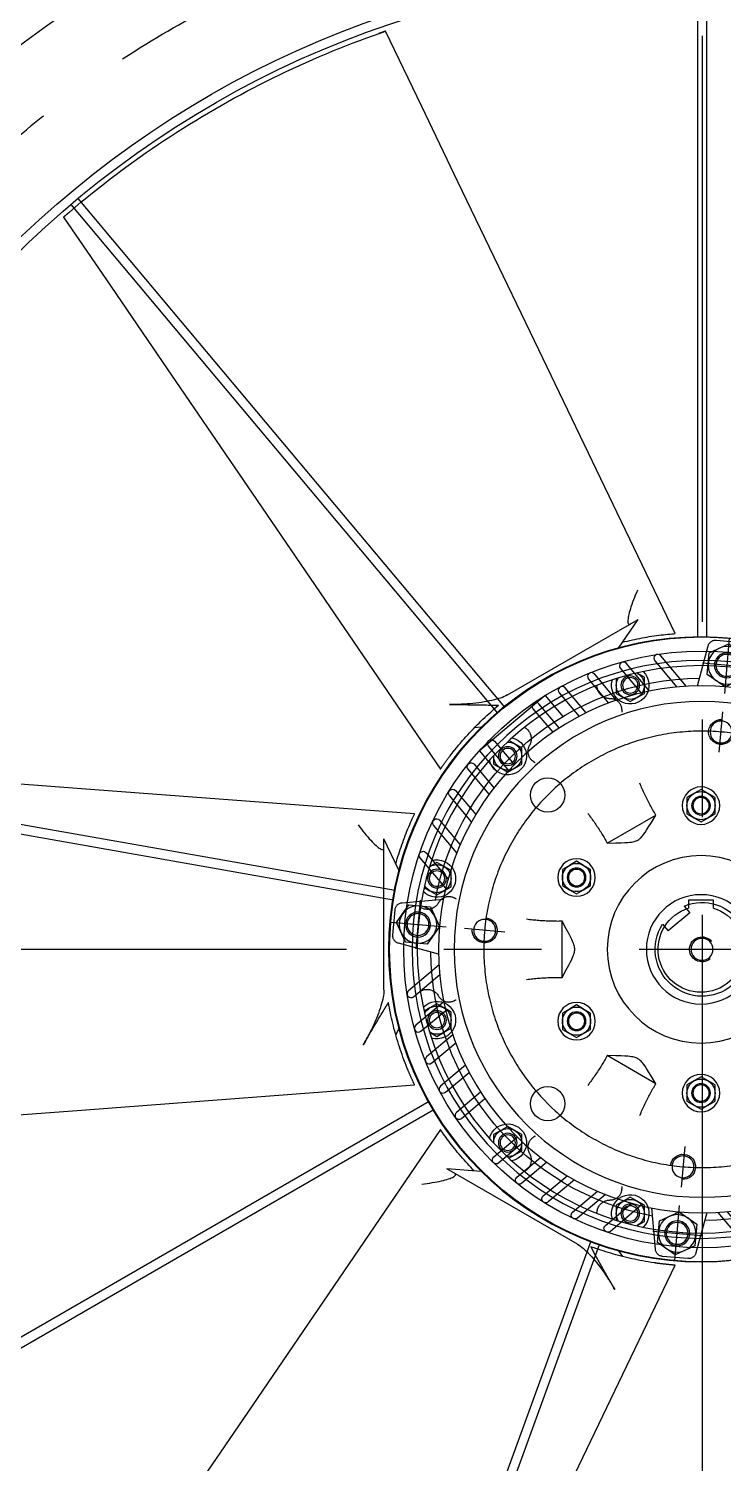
# Model space of a CAD drawing. Header units: millimetres. Extents: x -69382 to 174843, y -46375 to 101648.
# Drawn here: x -13557 to -13112, y 18102 to 19020 of the extents above; entities that cross this region are included whole.
import ezdxf

# ---------------------------------------------------------------- set-up
doc = ezdxf.new("R2010")
doc.units = ezdxf.units.MM
doc.header["$LTSCALE"] = 1000
for name, pattern in [('A-DASHD01', [0.75, 0.5, -0.25]), ('A-HIDDN01', [0.375, 0.25, -0.125]), ('CENTER', [50.8, 31.75, -6.35, 6.35, -6.35]), ('CENTER2', [1.125, 0.75, -0.125, 0.125, -0.125]), ('PHANTOM', [2.5, 1.25, -0.25, 0.25, -0.25, 0.25, -0.25])]:
    doc.linetypes.add(name, pattern=pattern)
for name, color, linetype in [('-길작업', 255, 'Continuous'), ('1', 3, 'Continuous'), ('CEN', 1, 'CENTER'), ('CS-CONC', 4, 'Continuous'), ('CS-DIML', 1, 'Continuous'), ('CS-HIDL', 2, 'A-DASHD01'), ('CS-LEAT', 3, 'Continuous'), ('CST-01-02-02-G05-CS-EXCV', 3, 'CFZ008'), ('PHA', 6, 'PHANTOM')]:
    doc.layers.add(name, color=color, linetype=linetype)
doc.linetypes.add('CFZ008', pattern='A,0.9,-0.2,[106,KHCLINE.shx,S=0.00606,R=180,X=0,Y=0],0.9', length=2)

# ---------------------------------------------------------------- blocks, each defined once
blk = doc.blocks.new('MM2')
at = {"color": 140, "linetype": 'Continuous'}
for p, q in [((-27.5, 189), (27.5, 189)), ((-27.5, 189), (-27.5, 171.45)), ((27.5, 189), (27.5, 171.45)), ((-218, -58.5), (-218, 58.5)), ((-213, 63.5), (-164.99, 63.5)), ((-9, 28.62), (-9, 23)), ((9, 28.62), (9, 23)), ((-9, 23), (9, 23)), ((-213, -63.5), (-164.99, -63.5))]:
    blk.add_line(p, q, dxfattribs=at)
for points in [[(-40.55, 163.7), (-40.55, 184.6, -1), (-35.55, 184.6), (-35.55, 164.85)], [(-21.11, 167.32), (-21.11, 187.57, -1), (-16.11, 187.57), (-16.11, 167.87)], [(21.11, 167.32), (21.11, 187.57, 1), (16.11, 187.57), (16.11, 167.87)], [(40.55, 163.7), (40.55, 184.6, 1), (35.55, 184.6), (35.55, 164.85)], [(-60.55, 157.4), (-60.55, 179.32, -1), (-55.55, 179.32), (-55.55, 159.23)], [(60.55, 157.4), (60.55, 179.32, 1), (55.55, 179.32), (55.55, 159.23)], [(-80.55, 148.16), (-80.55, 171.36, -1), (-75.55, 171.36), (-75.55, 150.77)], [(80.55, 148.16), (80.55, 171.36, 1), (75.55, 171.36), (75.55, 150.77)], [(-100.55, 135.39), (-100.55, 160.96, -1), (-95.55, 160.96), (-95.55, 138.96)], [(100.55, 135.39), (100.55, 160.96, 1), (95.55, 160.96), (95.55, 138.96)], [(-135.39, 100.55), (-160.98, 100.55, 1), (-160.98, 95.55), (-138.96, 95.55)], [(135.39, 100.55), (160.98, 100.55, -1), (160.98, 95.55), (138.96, 95.55)], [(-148.16, 80.55), (-171.57, 80.55, 1), (-171.57, 75.55), (-150.77, 75.55)], [(148.16, 80.55), (171.57, 80.55, -1), (171.57, 75.55), (150.77, 75.55)], [(-157.4, 60.55), (-179.32, 60.55, 1), (-179.32, 55.55), (-159.23, 55.55)], [(157.4, 60.55), (179.32, 60.55, -1), (179.32, 55.55), (159.23, 55.55)], [(-163.7, 40.55), (-184.61, 40.55, 1), (-184.61, 35.55), (-164.85, 35.55)], [(163.7, 40.55), (184.61, 40.55, -1), (184.61, 35.55), (164.85, 35.55)], [(-167.32, 21.11), (-187.55, 21.11, 1), (-187.55, 16.11), (-167.87, 16.11)], [(167.32, 21.11), (187.55, 21.11, -1), (187.55, 16.11), (167.87, 16.11)], [(-167.32, -21.11), (-187.55, -21.11, -1), (-187.55, -16.11), (-167.87, -16.11)], [(167.32, -21.11), (187.55, -21.11, 1), (187.55, -16.11), (167.87, -16.11)], [(-163.7, -40.55), (-184.61, -40.55, -1), (-184.61, -35.55), (-164.85, -35.55)], [(163.7, -40.55), (184.61, -40.55, 1), (184.61, -35.55), (164.85, -35.55)], [(-157.4, -60.55), (-179.32, -60.55, -1), (-179.32, -55.55), (-159.23, -55.55)], [(157.4, -60.55), (179.32, -60.55, 1), (179.32, -55.55), (159.23, -55.55)], [(-148.16, -80.55), (-171.57, -80.55, -1), (-171.57, -75.55), (-150.77, -75.55)], [(148.16, -80.55), (171.57, -80.55, 1), (171.57, -75.55), (150.77, -75.55)], [(-135.39, -100.55), (-160.98, -100.55, -1), (-160.98, -95.55), (-138.96, -95.55)], [(135.39, -100.55), (160.98, -100.55, 1), (160.98, -95.55), (138.96, -95.55)], [(-100.55, -135.39), (-100.55, -160.96, 1), (-95.55, -160.96), (-95.55, -138.96)], [(100.55, -135.39), (100.55, -160.96, -1), (95.55, -160.96), (95.55, -138.96)], [(-80.55, -148.16), (-80.55, -171.36, 1), (-75.55, -171.36), (-75.55, -150.77)], [(80.55, -148.16), (80.55, -171.36, -1), (75.55, -171.36), (75.55, -150.77)], [(-60.55, -157.4), (-60.55, -179.32, 1), (-55.55, -179.32), (-55.55, -159.23)], [(-40.55, -163.7), (-40.55, -184.6, 1), (-35.55, -184.6), (-35.55, -164.85)], [(40.55, -163.7), (40.55, -184.6, -1), (35.55, -184.6), (35.55, -164.85)], [(60.55, -157.4), (60.55, -179.32, -1), (55.55, -179.32), (55.55, -159.23)], [(-21.11, -167.32), (-21.11, -187.57, 1), (-16.11, -187.57), (-16.11, -167.87)], [(21.11, -167.32), (21.11, -187.57, -1), (16.11, -187.57), (16.11, -167.87)]]:
    blk.add_lwpolyline(points, format="xyb", dxfattribs=at)
for points in [[(-106.11, 131.07), (-127.87, 146.3, 0.36397), (-134.27, 145.74), (-145.74, 134.28, 0.36397), (-146.3, 127.87), (-131.07, 106.12)], [(131.07, 106.11), (146.3, 127.87, 0.36397), (145.74, 134.27), (134.28, 145.74, 0.36397), (127.87, 146.3), (106.12, 131.07)], [(-131.07, -106.11), (-146.3, -127.87, 0.36397), (-145.74, -134.27), (-134.28, -145.74, 0.36397), (-127.87, -146.3), (-106.12, -131.07)], [(106.11, -131.07), (127.87, -146.3, 0.36397), (134.27, -145.74), (145.74, -134.28, 0.36397), (146.3, -127.87), (131.07, -106.12)]]:
    blk.add_lwpolyline(points, format="xyb")
for points in [[(-132.63, 115.66), (-119.25, 119.25), (-115.66, 132.63), (-125.46, 142.43), (-138.84, 138.84), (-142.43, 125.46)], [(115.66, 132.63), (119.25, 119.25), (132.63, 115.66), (142.43, 125.46), (138.84, 138.84), (125.46, 142.43)], [(-115.66, -132.63), (-119.25, -119.25), (-132.63, -115.66), (-142.43, -125.46), (-138.84, -138.84), (-125.46, -142.43)], [(132.63, -115.66), (119.25, -119.25), (115.66, -132.63), (125.46, -142.43), (138.84, -138.84), (142.43, -125.46)]]:
    blk.add_lwpolyline(points, close=True, dxfattribs=at)
for centre, radius in [((0, 0), 168.64), ((0, 0), 158.72), ((-129.05, 129.05), 12), ((129.05, 129.05), 12), ((-129.05, 129.05), 8), ((-129.05, 129.05), 8), ((-129.05, 129.05), 7), ((129.05, 129.05), 8), ((129.05, 129.05), 8), ((129.05, 129.05), 7), ((-98.78, 98.78), 7), ((98.78, 98.78), 7), ((0, 0), 7), ((-98.78, -98.78), 7), ((98.78, -98.78), 7), ((-129.05, -129.05), 12), ((129.05, -129.05), 12), ((-129.05, -129.05), 8), ((-129.05, -129.05), 8), ((-129.05, -129.05), 7), ((129.05, -129.05), 8), ((129.05, -129.05), 8), ((129.05, -129.05), 7)]:
    blk.add_circle(centre, radius, dxfattribs=at)
for centre, radius, start, end in [((0, 0), 173.64, 50.5317, 129.46573), ((0, 0), 173.64, 140.5317, 219.46573), ((0, 0), 173.64, 320.5317, 39.46573), ((-98.78, 98.78), 8, 226.64076, 135), ((98.78, 98.78), 8, 136.64076, 45), ((-164.99, 68.5), 5, 270, 337.45276), ((-213, 58.5), 5, 90, 180), ((0, 0), 30, 107.4576, 72.5424), ((0, 0), 8, 270, 180), ((-213, -58.5), 5, 180, 270), ((-164.99, -68.5), 5, 22.54724, 90), ((-98.78, -98.78), 8, 316.64076, 225), ((98.78, -98.78), 8, 46.64076, 315), ((0, 0), 173.64, 230.5317, 309.46573)]:
    blk.add_arc(centre, radius, start, end, dxfattribs=at)
at = {"layer": 'CEN'}
for p, q in [((-141.42, 141.42), (-116.31, 116.31)), ((-140.08, 118.02), (-118.02, 140.08)), ((141.42, 141.42), (116.31, 116.31)), ((118.02, 140.08), (140.08, 118.02)), ((-89.59, 89.59), (-107.98, 107.98)), ((89.59, 89.59), (107.98, 107.98)), ((-89.59, -89.59), (-107.98, -107.98)), ((89.59, -89.59), (107.98, -107.98)), ((-141.42, -141.42), (-116.31, -116.31)), ((-118.02, -140.08), (-140.08, -118.02)), ((141.42, -141.42), (116.31, -116.31)), ((140.08, -118.02), (118.02, -140.08))]:
    blk.add_line(p, q, dxfattribs=at)
blk.add_circle((0, 0), 139.7, dxfattribs=at)
blk = doc.blocks.new('새G')
at = {"color": 3, "linetype": 'Continuous'}
for p, q in [((-3, 199.98), (-3, 624.99)), ((3, 624.99), (3, 199.98)), ((126.24, 155.12), (399.44, 480.7)), ((404.04, 476.84), (130.84, 151.26)), ((196.42, 37.68), (614.98, 111.48)), ((616.02, 105.57), (197.46, 31.77)), ((174.69, -97.39), (542.76, -309.9)), ((539.76, -315.09), (171.69, -102.59)), ((210.94, -588.33), (65.58, -188.94)), ((71.22, -186.89), (216.58, -586.28))]:
    blk.add_line(p, q, dxfattribs=at)
blk = doc.blocks.new('IMPELLER')
for p, q in [((24144.66, 15129.19), (24144.62, 15129.22)), ((23860.55, 14823.29), (23776.9, 14871.59)), ((23789.41, 14853.35), (23776.9, 14871.59)), ((23772.9, 14834.68), (23777.4, 14837.28)), ((23772.9, 14829.49), (23772.9, 14834.68)), ((23777.4, 14837.28), (23777.59, 14837.39)), ((23790.9, 14833.77), (23790.9, 14829.49)), ((23772.9, 14824.29), (23772.9, 14829.49)), ((23777.4, 14821.69), (23772.9, 14824.29)), ((23790.9, 14824.29), (23786.4, 14821.69)), ((23790.9, 14829.49), (23790.9, 14824.29)), ((23781.9, 14819.09), (23777.4, 14821.69)), ((23786.4, 14821.69), (23781.9, 14819.09)), ((23877.26, 14802.63), (23881.76, 14802.28)), ((23851.35, 14789.39), (23855.85, 14791.99)), ((23851.35, 14784.19), (23851.35, 14789.39)), ((23855.85, 14791.99), (23859.56, 14794.13)), ((23851.35, 14779), (23851.35, 14784.19)), ((23855.85, 14776.4), (23851.35, 14779)), ((23869.35, 14779), (23864.85, 14776.4)), ((23869.35, 14784.41), (23869.35, 14784.19)), ((23869.35, 14784.19), (23869.35, 14779)), ((23860.35, 14773.8), (23855.85, 14776.4)), ((23864.85, 14776.4), (23860.35, 14773.8)), ((23727.61, 14757.65), (23732.11, 14760.24)), ((23732.11, 14760.24), (23736.61, 14762.84)), ((23736.61, 14762.84), (23741.11, 14760.24)), ((23741.11, 14760.24), (23745.61, 14757.65)), ((23727.61, 14752.45), (23727.61, 14757.65)), ((23727.61, 14747.25), (23727.61, 14752.45)), ((23745.61, 14757.65), (23745.61, 14752.45)), ((23745.61, 14752.45), (23745.61, 14747.25)), ((23732.11, 14744.66), (23727.61, 14747.25)), ((23736.61, 14742.06), (23732.11, 14744.66)), ((23741.11, 14744.66), (23736.61, 14742.06)), ((23745.61, 14747.25), (23741.11, 14744.66)), ((23796.63, 14728.47), (23765.5, 14746.44)), ((23930.07, 14711.17), (23939.61, 14731.13)), ((23939.61, 14634.53), (23939.61, 14731.13)), ((23807.28, 14711.65), (23811.78, 14714.24)), ((23811.78, 14714.24), (23816.28, 14716.84)), ((23816.28, 14716.84), (23820.78, 14714.24)), ((23820.78, 14714.24), (23825.28, 14711.65)), ((23896.64, 14710.94), (23901.14, 14713.54)), ((23901.14, 14713.54), (23905.64, 14716.14)), ((23905.64, 14716.14), (23910.14, 14713.54)), ((23910.14, 14713.54), (23910.33, 14713.43)), ((23807.28, 14706.45), (23807.28, 14711.65)), ((23807.28, 14701.25), (23807.28, 14706.45)), ((23825.28, 14711.65), (23825.28, 14706.45)), ((23825.28, 14706.45), (23825.28, 14701.25)), ((23896.64, 14705.74), (23896.64, 14710.94)), ((23896.64, 14700.55), (23896.64, 14705.74)), ((23811.78, 14698.66), (23807.28, 14701.25)), ((23816.28, 14696.06), (23811.78, 14698.66)), ((23820.78, 14698.66), (23816.28, 14696.06)), ((23825.28, 14701.25), (23820.78, 14698.66)), ((23901.14, 14697.95), (23896.64, 14700.55)), ((23905.64, 14695.35), (23901.14, 14697.95)), ((23910.14, 14697.95), (23905.64, 14695.35)), ((23913.85, 14700.09), (23910.14, 14697.95)), ((23728.61, 14686.76), (23728.61, 14691.95)), ((23728.61, 14691.95), (23744.61, 14691.95)), ((23744.61, 14691.95), (23744.61, 14686.76)), ((23825.52, 14642.48), (23825.52, 14678.42)), ((23807.28, 14619.65), (23811.78, 14622.24)), ((23811.78, 14622.24), (23816.28, 14624.84)), ((23816.28, 14624.84), (23820.78, 14622.24)), ((23820.78, 14622.24), (23825.28, 14619.65)), ((23896.64, 14620.35), (23901.14, 14622.95)), ((23901.14, 14622.95), (23905.64, 14625.55)), ((23905.64, 14625.55), (23910.14, 14622.95)), ((23910.14, 14622.95), (23913.85, 14620.81)), ((23807.28, 14614.45), (23807.28, 14619.65)), ((23807.28, 14609.25), (23807.28, 14614.45)), ((23825.28, 14619.65), (23825.28, 14614.45)), ((23825.28, 14614.45), (23825.28, 14609.25)), ((23896.64, 14615.16), (23896.64, 14620.35)), ((23896.64, 14609.96), (23896.64, 14615.16)), ((23811.78, 14606.66), (23807.28, 14609.25)), ((23816.28, 14604.06), (23811.78, 14606.66)), ((23820.78, 14606.66), (23816.28, 14604.06)), ((23825.28, 14609.25), (23820.78, 14606.66)), ((23901.14, 14607.36), (23896.64, 14609.96)), ((23905.64, 14604.76), (23901.14, 14607.36)), ((23910.14, 14607.36), (23905.64, 14604.76)), ((23910.33, 14607.47), (23910.14, 14607.36)), ((23930.07, 14609.73), (23932.01, 14605.66)), ((23765.5, 14574.46), (23796.63, 14592.43)), ((23727.61, 14573.65), (23732.11, 14576.24)), ((23732.11, 14576.24), (23736.61, 14578.84)), ((23736.61, 14578.84), (23741.11, 14576.24)), ((23741.11, 14576.24), (23745.61, 14573.65)), ((23727.61, 14568.45), (23727.61, 14573.65)), ((23727.61, 14563.25), (23727.61, 14568.45)), ((23745.61, 14573.65), (23745.61, 14568.45)), ((23745.61, 14568.45), (23745.61, 14563.25)), ((23732.11, 14560.66), (23727.61, 14563.25)), ((23736.61, 14558.06), (23732.11, 14560.66)), ((23741.11, 14560.66), (23736.61, 14558.06)), ((23745.61, 14563.25), (23741.11, 14560.66)), ((23855.85, 14544.5), (23860.35, 14547.1)), ((23860.35, 14547.1), (23864.85, 14544.5)), ((23851.35, 14541.9), (23855.85, 14544.5)), ((23851.35, 14536.71), (23851.35, 14541.9)), ((23864.85, 14544.5), (23869.35, 14541.9)), ((23869.35, 14541.9), (23869.35, 14536.71)), ((23851.35, 14531.51), (23851.35, 14536.71)), ((23855.85, 14528.91), (23851.35, 14531.51)), ((23859.56, 14526.77), (23855.85, 14528.91)), ((23869.35, 14536.71), (23869.35, 14536.49)), ((23815.66, 14471.69), (23899.32, 14519.99)), ((23877.26, 14518.27), (23899.32, 14519.99)), ((23777.4, 14499.21), (23781.9, 14501.81)), ((23781.9, 14501.81), (23786.4, 14499.21)), ((23772.9, 14496.61), (23777.4, 14499.21)), ((23772.9, 14491.41), (23772.9, 14496.61)), ((23786.4, 14499.21), (23790.9, 14496.61)), ((23790.9, 14496.61), (23790.9, 14491.41)), ((23772.9, 14486.22), (23772.9, 14491.41)), ((23777.4, 14483.62), (23772.9, 14486.22)), ((23777.59, 14483.51), (23777.4, 14483.62)), ((23790.9, 14491.41), (23790.9, 14487.13)), ((23789.41, 14467.55), (23786.86, 14463.83))]:
    blk.add_line(p, q)
at = {"flags": 128}
for points in [[(23753.12, 14862.63), (23845.87, 15055.4), (23892.24, 15151.79), (23915.4, 15199.99), (23938.54, 15248.2)], [(24140.95, 15132.4), (24137.21, 15135.58), (24133.51, 15138.68), (24129.8, 15141.74), (24126.06, 15144.77), (24122.32, 15147.76), (24118.56, 15150.71), (24114.79, 15153.63), (24110.99, 15156.52), (24107.18, 15159.37), (24103.35, 15162.2), (24099.5, 15164.99), (24095.63, 15167.75), (24091.75, 15170.48), (24087.85, 15173.17), (24083.93, 15175.84), (24080, 15178.47), (24076.04, 15181.07), (24072.08, 15183.63), (24068.09, 15186.17), (24064.09, 15188.67), (24060.07, 15191.14), (24056.03, 15193.58), (24051.98, 15195.99), (24047.91, 15198.36), (24043.83, 15200.71), (24039.72, 15203.02), (24035.6, 15205.3), (24031.47, 15207.55), (24027.32, 15209.77), (24023.15, 15211.95), (24018.97, 15214.1), (24014.78, 15216.22), (24010.58, 15218.3), (24006.36, 15220.35), (24002.13, 15222.37), (23997.89, 15224.35), (23993.64, 15226.3), (23989.37, 15228.22), (23985.09, 15230.1), (23980.81, 15231.95), (23976.51, 15233.77), (23972.21, 15235.55), (23967.9, 15237.29), (23963.58, 15239), (23959.26, 15240.68), (23954.95, 15242.31), (23950.63, 15243.91), (23946.31, 15245.48), (23942.1, 15246.97), (23938.54, 15248.2)], [(23938.59, 15248.18), (23938.62, 15248.18), (23938.67, 15248.16), (23938.72, 15248.15), (23938.78, 15248.13), (23938.85, 15248.11), (23938.92, 15248.09), (23938.99, 15248.07), (23939.06, 15248.04), (23939.14, 15248.02), (23939.21, 15247.99), (23939.29, 15247.97), (23939.37, 15247.94), (23939.45, 15247.92), (23939.53, 15247.89), (23939.61, 15247.86), (23939.69, 15247.83), (23939.77, 15247.81), (23939.85, 15247.78), (23939.93, 15247.75), (23940.01, 15247.72), (23940.09, 15247.69), (23940.17, 15247.67), (23940.25, 15247.64), (23940.33, 15247.61)], [(23940.33, 15247.61), (23940.45, 15247.57), (23940.57, 15247.53), (23940.69, 15247.48), (23940.81, 15247.44), (23940.93, 15247.4), (23941.05, 15247.36), (23941.17, 15247.31), (23941.28, 15247.27), (23941.4, 15247.23), (23941.52, 15247.19), (23941.64, 15247.14), (23941.76, 15247.1), (23941.88, 15247.06), (23942, 15247.02), (23942.11, 15246.97), (23942.23, 15246.93), (23942.35, 15246.89), (23942.47, 15246.85), (23942.59, 15246.8), (23942.7, 15246.76), (23942.82, 15246.72), (23942.94, 15246.68), (23943.06, 15246.63), (23943.17, 15246.59)], [(24144.66, 15129.19), (24114.49, 15085.04), (24084.33, 15040.88), (24024.03, 14952.54), (23903.44, 14775.84)], [(24143.36, 15130.37), (24143.26, 15130.46), (24143.16, 15130.55), (24143.06, 15130.63), (24142.96, 15130.72), (24142.86, 15130.8), (24142.76, 15130.89), (24142.66, 15130.97), (24142.56, 15131.05), (24142.46, 15131.14), (24142.36, 15131.22), (24142.26, 15131.31), (24142.16, 15131.39), (24142.05, 15131.48), (24141.95, 15131.56), (24141.85, 15131.65), (24141.75, 15131.73), (24141.65, 15131.81), (24141.55, 15131.9), (24141.45, 15131.98), (24141.35, 15132.06), (24141.25, 15132.15), (24141.15, 15132.23), (24141.05, 15132.31), (24140.95, 15132.4)], [(24144.62, 15129.22), (24144.6, 15129.25), (24144.57, 15129.28), (24144.54, 15129.32), (24144.5, 15129.36), (24144.45, 15129.4), (24144.41, 15129.45), (24144.35, 15129.5), (24144.3, 15129.54), (24144.25, 15129.59), (24144.19, 15129.65), (24144.14, 15129.7), (24144.08, 15129.75), (24144.02, 15129.8), (24143.96, 15129.85), (24143.9, 15129.91), (24143.84, 15129.96), (24143.78, 15130.01), (24143.72, 15130.06), (24143.66, 15130.12), (24143.6, 15130.17), (24143.54, 15130.22), (24143.48, 15130.27), (24143.42, 15130.32), (24143.36, 15130.37)], [(23777.3, 14890.4), (23778.01, 14888.78), (23778.67, 14887.21), (23779.3, 14885.67), (23779.9, 14884.13), (23780.46, 14882.63), (23780.97, 14881.18), (23781.44, 14879.79), (23781.86, 14878.46), (23782.23, 14877.21), (23782.55, 14876.02), (23782.82, 14874.91), (23783.05, 14873.88), (23783.22, 14872.92), (23783.35, 14872.05), (23783.43, 14871.26), (23783.46, 14870.57), (23783.44, 14869.98), (23783.38, 14869.49), (23783.27, 14869.1), (23783.12, 14868.81), (23782.92, 14868.6), (23782.65, 14868.5), (23782.3, 14868.54), (23781.85, 14868.73)], [(23786.86, 14857.07), (23785.28, 14857.47), (23783.71, 14857.84), (23782.14, 14858.21), (23780.57, 14858.56), (23779, 14858.9), (23777.44, 14859.22), (23775.88, 14859.53), (23774.33, 14859.83), (23772.78, 14860.11), (23771.24, 14860.38), (23769.71, 14860.63), (23768.18, 14860.88), (23766.67, 14861.11), (23765.16, 14861.32), (23763.66, 14861.52), (23762.17, 14861.72), (23760.7, 14861.89), (23759.28, 14862.05), (23757.91, 14862.2), (23756.59, 14862.33), (23755.3, 14862.45), (23754.22, 14862.54), (23753.44, 14862.61), (23753.12, 14862.63)], [(23794.7, 14820.89), (23795.27, 14820.91), (23795.84, 14820.97), (23796.4, 14821.06), (23796.93, 14821.18), (23797.45, 14821.33), (23797.97, 14821.53), (23798.5, 14821.76), (23799, 14822.03), (23799.48, 14822.32), (23799.92, 14822.64), (23800.34, 14822.98), (23800.76, 14823.36), (23801.15, 14823.78), (23801.51, 14824.22), (23801.84, 14824.68), (23802.12, 14825.14), (23802.38, 14825.62), (23802.61, 14826.14), (23802.81, 14826.68), (23802.97, 14827.23), (23803.09, 14827.77), (23803.17, 14828.31), (23803.22, 14828.85), (23803.23, 14829.41)], [(23860.55, 14823.29), (23861.56, 14822.75), (23862.64, 14822.25), (23863.75, 14821.79), (23864.91, 14821.36), (23866.16, 14820.95), (23867.49, 14820.55), (23868.92, 14820.16), (23870.42, 14819.79), (23872, 14819.45), (23873.65, 14819.12), (23875.34, 14818.82), (23877.09, 14818.55), (23878.89, 14818.29), (23880.73, 14818.07), (23882.62, 14817.86), (23884.53, 14817.69), (23886.41, 14817.54), (23888.23, 14817.42), (23889.99, 14817.32), (23891.68, 14817.25), (23893.3, 14817.2), (23894.82, 14817.16), (23896.25, 14817.14), (23897.58, 14817.13)], [(23787.04, 14812.3), (23787.05, 14812.37), (23787.06, 14812.44), (23787.06, 14812.52), (23787.07, 14812.59), (23787.08, 14812.66), (23787.08, 14812.74), (23787.09, 14812.81), (23787.1, 14812.88), (23787.1, 14812.96), (23787.11, 14813.03), (23787.12, 14813.1), (23787.12, 14813.18), (23787.13, 14813.25), (23787.14, 14813.32), (23787.14, 14813.4), (23787.15, 14813.47), (23787.15, 14813.54), (23787.16, 14813.62), (23787.17, 14813.69), (23787.17, 14813.76), (23787.18, 14813.84), (23787.19, 14813.91), (23787.19, 14813.99), (23787.2, 14814.06)], [(23787.2, 14814.06), (23787.25, 14814.5), (23787.33, 14814.95), (23787.44, 14815.41), (23787.58, 14815.86), (23787.75, 14816.31), (23787.94, 14816.73), (23788.15, 14817.13), (23788.39, 14817.51), (23788.65, 14817.9), (23788.95, 14818.27), (23789.27, 14818.62), (23789.61, 14818.95), (23789.96, 14819.25), (23790.31, 14819.51), (23790.7, 14819.77), (23791.11, 14820), (23791.53, 14820.22), (23791.97, 14820.4), (23792.41, 14820.55), (23792.84, 14820.67), (23793.28, 14820.77), (23793.75, 14820.84), (23794.22, 14820.88), (23794.7, 14820.89)], [(23871.72, 14816.85), (23871.49, 14816.84), (23871.27, 14816.84), (23871.04, 14816.83), (23870.82, 14816.83), (23870.59, 14816.82), (23870.36, 14816.82), (23870.13, 14816.81), (23869.9, 14816.81), (23869.67, 14816.8), (23869.44, 14816.79), (23869.21, 14816.79), (23868.98, 14816.78), (23868.75, 14816.78), (23868.52, 14816.77), (23868.28, 14816.77), (23868.05, 14816.76), (23867.81, 14816.75), (23867.58, 14816.75), (23867.34, 14816.74), (23867.11, 14816.74), (23866.87, 14816.73), (23866.63, 14816.72), (23866.39, 14816.72), (23866.15, 14816.71)], [(23895.39, 14786.76), (23894.2, 14788.24), (23893.01, 14789.71), (23891.82, 14791.14), (23890.64, 14792.53), (23889.47, 14793.89), (23888.3, 14795.23), (23887.13, 14796.55), (23885.94, 14797.86), (23884.75, 14799.15), (23883.55, 14800.42), (23882.35, 14801.68), (23881.14, 14802.92), (23879.92, 14804.14), (23878.71, 14805.35), (23877.48, 14806.55), (23876.25, 14807.73), (23875.01, 14808.9), (23873.76, 14810.06), (23872.51, 14811.2), (23871.25, 14812.33), (23869.99, 14813.44), (23868.72, 14814.55), (23867.44, 14815.64), (23866.15, 14816.71)], [(23897.58, 14817.13), (23896.55, 14817.13), (23895.51, 14817.13), (23894.45, 14817.13), (23893.39, 14817.13), (23892.33, 14817.13), (23891.26, 14817.13), (23890.18, 14817.12), (23889.11, 14817.11), (23888.03, 14817.11), (23886.95, 14817.1), (23885.87, 14817.09), (23884.79, 14817.07), (23883.71, 14817.06), (23882.62, 14817.05), (23881.53, 14817.03), (23880.45, 14817.02), (23879.36, 14817), (23878.27, 14816.98), (23877.18, 14816.96), (23876.08, 14816.94), (23874.99, 14816.92), (23873.9, 14816.9), (23872.81, 14816.87), (23871.72, 14816.85)], [(23849.62, 14802.63), (23849.14, 14802.34), (23848.69, 14802.02), (23848.27, 14801.69), (23847.86, 14801.31), (23847.46, 14800.89), (23847.1, 14800.45), (23846.76, 14800), (23846.48, 14799.54), (23846.22, 14799.06), (23845.99, 14798.55), (23845.78, 14798.01), (23845.62, 14797.46), (23845.49, 14796.91), (23845.4, 14796.38), (23845.35, 14795.84), (23845.34, 14795.28), (23845.36, 14794.7), (23845.42, 14794.13), (23845.51, 14793.58), (23845.64, 14793.05), (23845.8, 14792.53), (23846, 14792.01), (23846.24, 14791.49), (23846.51, 14790.98)], [(23846.51, 14790.98), (23846.74, 14790.56), (23846.94, 14790.13), (23847.11, 14789.69), (23847.25, 14789.26), (23847.36, 14788.83), (23847.44, 14788.37), (23847.5, 14787.9), (23847.53, 14787.43), (23847.53, 14786.95), (23847.51, 14786.49), (23847.45, 14786.05), (23847.37, 14785.6), (23847.25, 14785.14), (23847.11, 14784.69), (23846.93, 14784.25), (23846.74, 14783.83), (23846.52, 14783.43), (23846.28, 14783.05), (23846.01, 14782.67), (23845.71, 14782.3), (23845.39, 14781.95), (23845.05, 14781.63), (23844.7, 14781.33), (23844.34, 14781.07)], [(23897.65, 14783.85), (23897.55, 14783.98), (23897.45, 14784.11), (23897.35, 14784.23), (23897.26, 14784.36), (23897.16, 14784.49), (23897.06, 14784.61), (23896.97, 14784.74), (23896.87, 14784.86), (23896.78, 14784.99), (23896.68, 14785.11), (23896.59, 14785.23), (23896.49, 14785.35), (23896.4, 14785.47), (23896.31, 14785.59), (23896.21, 14785.71), (23896.12, 14785.83), (23896.03, 14785.95), (23895.94, 14786.07), (23895.84, 14786.18), (23895.75, 14786.3), (23895.66, 14786.41), (23895.57, 14786.53), (23895.48, 14786.65), (23895.39, 14786.76)], [(23844.34, 14781.07), (23844.28, 14781.03), (23844.22, 14780.99), (23844.16, 14780.94), (23844.1, 14780.9), (23844.04, 14780.86), (23843.97, 14780.82), (23843.91, 14780.77), (23843.85, 14780.73), (23843.79, 14780.69), (23843.73, 14780.65), (23843.67, 14780.6), (23843.61, 14780.56), (23843.55, 14780.52), (23843.49, 14780.48), (23843.43, 14780.44), (23843.37, 14780.39), (23843.31, 14780.35), (23843.25, 14780.31), (23843.19, 14780.27), (23843.13, 14780.22), (23843.07, 14780.18), (23843.01, 14780.14), (23842.95, 14780.1), (23842.89, 14780.05)], [(23902.62, 14777.04), (23902.45, 14777.27), (23902.28, 14777.52), (23902.09, 14777.78), (23901.9, 14778.06), (23901.7, 14778.34), (23901.49, 14778.63), (23901.28, 14778.93), (23901.07, 14779.23), (23900.85, 14779.53), (23900.63, 14779.83), (23900.41, 14780.13), (23900.2, 14780.43), (23899.98, 14780.73), (23899.76, 14781.02), (23899.55, 14781.32), (23899.33, 14781.61), (23899.11, 14781.9), (23898.9, 14782.19), (23898.69, 14782.47), (23898.48, 14782.75), (23898.27, 14783.03), (23898.06, 14783.31), (23897.85, 14783.58), (23897.65, 14783.85)], [(23903.44, 14775.84), (23903.44, 14775.84), (23903.44, 14775.85), (23903.43, 14775.86), (23903.43, 14775.87), (23903.42, 14775.88), (23903.4, 14775.9), (23903.39, 14775.92), (23903.37, 14775.95), (23903.35, 14775.98), (23903.32, 14776.02), (23903.29, 14776.06), (23903.26, 14776.1), (23903.23, 14776.15), (23903.19, 14776.21), (23903.15, 14776.27), (23903.11, 14776.33), (23903.06, 14776.4), (23903.01, 14776.48), (23902.95, 14776.56), (23902.89, 14776.64), (23902.83, 14776.73), (23902.76, 14776.83), (23902.69, 14776.93), (23902.62, 14777.04)], [(23919.96, 14747.24), (24133.28, 14763.3), (24239.94, 14771.34), (24293.26, 14775.38), (24346.58, 14779.45)], [(23765.5, 14746.44), (23765.98, 14747.23), (23766.44, 14748.02), (23766.9, 14748.81), (23767.36, 14749.61), (23767.81, 14750.41), (23768.26, 14751.21), (23768.71, 14752.03), (23769.15, 14752.85), (23769.59, 14753.68), (23770.03, 14754.51), (23770.47, 14755.35), (23770.9, 14756.2), (23771.33, 14757.05), (23771.75, 14757.91), (23772.17, 14758.77), (23772.59, 14759.64), (23773, 14760.51), (23773.41, 14761.39), (23773.81, 14762.28), (23774.21, 14763.17), (23774.61, 14764.06), (23774.99, 14764.96), (23775.38, 14765.86), (23775.76, 14766.77)], [(23796.63, 14728.47), (23791.16, 14728.56), (23787.7, 14728.67), (23785.31, 14728.78), (23783.54, 14728.9), (23782.17, 14729.03), (23781.07, 14729.18), (23780.16, 14729.34), (23779.38, 14729.51), (23778.7, 14729.71), (23778.09, 14729.92), (23777.54, 14730.17), (23777.02, 14730.44), (23776.52, 14730.75), (23776.03, 14731.11), (23775.54, 14731.53), (23775.03, 14732.02), (23774.49, 14732.61), (23773.89, 14733.32), (23773.22, 14734.2), (23772.42, 14735.32), (23771.43, 14736.79), (23770.13, 14738.81), (23768.32, 14741.75), (23765.5, 14746.44)], [(23809.11, 14747.52), (23808.51, 14746.74), (23807.92, 14745.95), (23807.34, 14745.16), (23806.76, 14744.38), (23806.19, 14743.59), (23805.62, 14742.79), (23805.07, 14742), (23804.51, 14741.21), (23803.97, 14740.41), (23803.43, 14739.61), (23802.9, 14738.82), (23802.38, 14738.02), (23801.86, 14737.22), (23801.35, 14736.43), (23800.85, 14735.63), (23800.35, 14734.83), (23799.86, 14734.04), (23799.38, 14733.24), (23798.91, 14732.45), (23798.44, 14731.66), (23797.98, 14730.87), (23797.53, 14730.08), (23797.08, 14729.28), (23796.63, 14728.47)], [(23932.01, 14715.24), (23931.57, 14716.8), (23931.11, 14718.35), (23930.64, 14719.9), (23930.16, 14721.43), (23929.67, 14722.96), (23929.16, 14724.47), (23928.65, 14725.97), (23928.13, 14727.47), (23927.6, 14728.95), (23927.07, 14730.42), (23926.52, 14731.88), (23925.97, 14733.32), (23925.41, 14734.74), (23924.84, 14736.15), (23924.27, 14737.56), (23923.69, 14738.94), (23923.11, 14740.3), (23922.54, 14741.61), (23921.98, 14742.87), (23921.43, 14744.08), (23920.89, 14745.26), (23920.43, 14746.24), (23920.09, 14746.95), (23919.96, 14747.24)], [(23956.09, 14740.18), (23955.05, 14738.76), (23954.02, 14737.4), (23953, 14736.08), (23951.97, 14734.8), (23950.94, 14733.56), (23949.94, 14732.39), (23948.97, 14731.29), (23948.04, 14730.27), (23947.14, 14729.32), (23946.27, 14728.45), (23945.44, 14727.66), (23944.66, 14726.94), (23943.92, 14726.31), (23943.23, 14725.76), (23942.58, 14725.3), (23942, 14724.93), (23941.49, 14724.65), (23941.03, 14724.46), (23940.64, 14724.36), (23940.31, 14724.34), (23940.03, 14724.42), (23939.81, 14724.61), (23939.66, 14724.93), (23939.61, 14725.41)], [(23894.93, 14693.44), (23895.34, 14693.62), (23895.77, 14693.77), (23896.22, 14693.91), (23896.68, 14694.01), (23897.15, 14694.09), (23897.62, 14694.13), (23898.07, 14694.15), (23898.52, 14694.14), (23898.98, 14694.1), (23899.45, 14694.03), (23899.92, 14693.93), (23900.37, 14693.8), (23900.8, 14693.64), (23901.21, 14693.47), (23901.62, 14693.27), (23902.03, 14693.03), (23902.43, 14692.76), (23902.81, 14692.48), (23903.16, 14692.17), (23903.48, 14691.86), (23903.78, 14691.53), (23904.08, 14691.16), (23904.35, 14690.77), (23904.6, 14690.36)], [(23893.33, 14692.69), (23893.39, 14692.73), (23893.46, 14692.76), (23893.53, 14692.79), (23893.6, 14692.82), (23893.66, 14692.85), (23893.73, 14692.88), (23893.8, 14692.91), (23893.86, 14692.94), (23893.93, 14692.97), (23894, 14693), (23894.06, 14693.03), (23894.13, 14693.06), (23894.2, 14693.1), (23894.26, 14693.13), (23894.33, 14693.16), (23894.4, 14693.19), (23894.46, 14693.22), (23894.53, 14693.25), (23894.6, 14693.28), (23894.66, 14693.31), (23894.73, 14693.35), (23894.8, 14693.38), (23894.87, 14693.41), (23894.93, 14693.44)], [(23904.6, 14690.36), (23904.9, 14689.87), (23905.23, 14689.41), (23905.59, 14688.97), (23905.96, 14688.57), (23906.35, 14688.2), (23906.79, 14687.84), (23907.25, 14687.5), (23907.73, 14687.2), (23908.23, 14686.93), (23908.72, 14686.71), (23909.23, 14686.52), (23909.77, 14686.35), (23910.33, 14686.22), (23910.89, 14686.13), (23911.45, 14686.07), (23911.99, 14686.06), (23912.54, 14686.08), (23913.1, 14686.14), (23913.66, 14686.23), (23914.22, 14686.37), (23914.75, 14686.54), (23915.26, 14686.73), (23915.75, 14686.96), (23916.25, 14687.23)], [(23825.52, 14642.48), (23822.87, 14647.26), (23821.23, 14650.31), (23820.13, 14652.44), (23819.35, 14654.03), (23818.78, 14655.28), (23818.36, 14656.31), (23818.04, 14657.18), (23817.8, 14657.94), (23817.63, 14658.62), (23817.51, 14659.26), (23817.45, 14659.86), (23817.42, 14660.45), (23817.45, 14661.04), (23817.51, 14661.64), (23817.63, 14662.28), (23817.8, 14662.96), (23818.04, 14663.72), (23818.36, 14664.59), (23818.78, 14665.62), (23819.35, 14666.87), (23820.13, 14668.46), (23821.23, 14670.59), (23822.87, 14673.64), (23825.52, 14678.42)], [(23825.52, 14678.42), (23826.45, 14678.41), (23827.36, 14678.4), (23828.28, 14678.39), (23829.19, 14678.4), (23830.11, 14678.41), (23831.04, 14678.42), (23831.96, 14678.44), (23832.9, 14678.46), (23833.84, 14678.5), (23834.78, 14678.53), (23835.72, 14678.58), (23836.67, 14678.62), (23837.62, 14678.68), (23838.58, 14678.74), (23839.54, 14678.81), (23840.5, 14678.88), (23841.46, 14678.96), (23842.43, 14679.05), (23843.39, 14679.14), (23844.36, 14679.24), (23845.34, 14679.35), (23846.31, 14679.46), (23847.28, 14679.58), (23848.26, 14679.7)], [(23848.26, 14641.2), (23847.28, 14641.32), (23846.31, 14641.44), (23845.34, 14641.55), (23844.36, 14641.66), (23843.39, 14641.76), (23842.43, 14641.85), (23841.46, 14641.94), (23840.5, 14642.02), (23839.54, 14642.09), (23838.58, 14642.16), (23837.62, 14642.22), (23836.67, 14642.27), (23835.72, 14642.32), (23834.78, 14642.37), (23833.84, 14642.4), (23832.9, 14642.44), (23831.96, 14642.46), (23831.04, 14642.48), (23830.11, 14642.49), (23829.19, 14642.5), (23828.28, 14642.51), (23827.36, 14642.5), (23826.45, 14642.49), (23825.52, 14642.48)], [(23904.6, 14630.54), (23904.35, 14630.13), (23904.08, 14629.74), (23903.78, 14629.37), (23903.48, 14629.04), (23903.16, 14628.73), (23902.81, 14628.42), (23902.43, 14628.14), (23902.03, 14627.87), (23901.62, 14627.63), (23901.21, 14627.43), (23900.8, 14627.26), (23900.37, 14627.1), (23899.92, 14626.97), (23899.45, 14626.87), (23898.98, 14626.8), (23898.52, 14626.76), (23898.07, 14626.75), (23897.62, 14626.77), (23897.15, 14626.81), (23896.68, 14626.89), (23896.22, 14626.99), (23895.77, 14627.13), (23895.34, 14627.28), (23894.93, 14627.46)], [(23916.25, 14633.67), (23915.75, 14633.94), (23915.26, 14634.17), (23914.75, 14634.36), (23914.22, 14634.53), (23913.66, 14634.67), (23913.1, 14634.76), (23912.54, 14634.82), (23911.99, 14634.84), (23911.45, 14634.83), (23910.89, 14634.77), (23910.33, 14634.68), (23909.77, 14634.55), (23909.23, 14634.38), (23908.72, 14634.19), (23908.23, 14633.97), (23907.73, 14633.7), (23907.25, 14633.4), (23906.79, 14633.06), (23906.35, 14632.7), (23905.96, 14632.33), (23905.59, 14631.93), (23905.23, 14631.49), (23904.9, 14631.02), (23904.6, 14630.54)], [(23939.61, 14634.53), (23939.64, 14633.38), (23939.75, 14632.2), (23939.91, 14631.01), (23940.11, 14629.79), (23940.38, 14628.5), (23940.7, 14627.15), (23941.08, 14625.72), (23941.51, 14624.23), (23942, 14622.69), (23942.54, 14621.11), (23943.13, 14619.49), (23943.76, 14617.83), (23944.44, 14616.15), (23945.17, 14614.44), (23945.94, 14612.71), (23946.74, 14610.96), (23947.55, 14609.26), (23948.36, 14607.62), (23949.16, 14606.05), (23949.94, 14604.55), (23950.7, 14603.13), (23951.43, 14601.79), (23952.13, 14600.54), (23952.78, 14599.38)], [(23894.93, 14627.46), (23894.87, 14627.49), (23894.8, 14627.52), (23894.73, 14627.55), (23894.66, 14627.59), (23894.6, 14627.62), (23894.53, 14627.65), (23894.46, 14627.68), (23894.4, 14627.71), (23894.33, 14627.74), (23894.26, 14627.77), (23894.2, 14627.8), (23894.13, 14627.84), (23894.06, 14627.87), (23894, 14627.9), (23893.93, 14627.93), (23893.86, 14627.96), (23893.8, 14627.99), (23893.73, 14628.02), (23893.66, 14628.05), (23893.6, 14628.08), (23893.53, 14628.11), (23893.46, 14628.14), (23893.39, 14628.17), (23893.33, 14628.2)], [(23925.38, 14586.09), (23926.08, 14587.86), (23926.75, 14589.63), (23927.4, 14591.37), (23928.01, 14593.09), (23928.61, 14594.78), (23929.18, 14596.47), (23929.73, 14598.15), (23930.27, 14599.83), (23930.79, 14601.5), (23931.3, 14603.18), (23931.78, 14604.85), (23932.25, 14606.52), (23932.71, 14608.18), (23933.15, 14609.84), (23933.57, 14611.5), (23933.98, 14613.16), (23934.37, 14614.82), (23934.75, 14616.47), (23935.11, 14618.13), (23935.46, 14619.78), (23935.79, 14621.43), (23936.11, 14623.09), (23936.42, 14624.74), (23936.71, 14626.39)], [(23939.61, 14621.64), (23939.49, 14621.83), (23939.37, 14622.02), (23939.26, 14622.22), (23939.14, 14622.41), (23939.02, 14622.6), (23938.9, 14622.8), (23938.78, 14622.99), (23938.66, 14623.19), (23938.54, 14623.38), (23938.42, 14623.58), (23938.3, 14623.78), (23938.18, 14623.98), (23938.06, 14624.17), (23937.94, 14624.37), (23937.82, 14624.57), (23937.7, 14624.77), (23937.57, 14624.97), (23937.45, 14625.17), (23937.33, 14625.37), (23937.2, 14625.58), (23937.08, 14625.78), (23936.96, 14625.98), (23936.83, 14626.18), (23936.71, 14626.39)], [(23952.78, 14599.38), (23952.27, 14600.28), (23951.75, 14601.18), (23951.22, 14602.09), (23950.69, 14603.01), (23950.16, 14603.93), (23949.62, 14604.86), (23949.08, 14605.78), (23948.53, 14606.71), (23947.99, 14607.64), (23947.44, 14608.57), (23946.89, 14609.5), (23946.34, 14610.43), (23945.79, 14611.36), (23945.23, 14612.3), (23944.67, 14613.23), (23944.12, 14614.16), (23943.56, 14615.1), (23942.99, 14616.03), (23942.43, 14616.97), (23941.87, 14617.9), (23941.3, 14618.84), (23940.74, 14619.77), (23940.17, 14620.71), (23939.61, 14621.64)], [(23765.5, 14574.46), (23768.32, 14579.15), (23770.13, 14582.09), (23771.43, 14584.11), (23772.42, 14585.58), (23773.22, 14586.7), (23773.89, 14587.58), (23774.49, 14588.29), (23775.03, 14588.88), (23775.54, 14589.37), (23776.03, 14589.79), (23776.52, 14590.15), (23777.02, 14590.46), (23777.54, 14590.73), (23778.09, 14590.98), (23778.7, 14591.19), (23779.38, 14591.39), (23780.16, 14591.56), (23781.07, 14591.72), (23782.17, 14591.87), (23783.54, 14592), (23785.31, 14592.12), (23787.7, 14592.23), (23791.16, 14592.34), (23796.63, 14592.43)], [(23796.63, 14592.43), (23797.08, 14591.62), (23797.53, 14590.82), (23797.98, 14590.03), (23798.44, 14589.24), (23798.91, 14588.45), (23799.38, 14587.66), (23799.86, 14586.86), (23800.35, 14586.07), (23800.85, 14585.27), (23801.35, 14584.47), (23801.86, 14583.68), (23802.38, 14582.88), (23802.9, 14582.08), (23803.43, 14581.29), (23803.97, 14580.49), (23804.51, 14579.69), (23805.07, 14578.9), (23805.62, 14578.11), (23806.19, 14577.31), (23806.76, 14576.52), (23807.34, 14575.74), (23807.92, 14574.95), (23808.51, 14574.16), (23809.11, 14573.38)], [(23923.99, 14582.68), (23924.06, 14582.83), (23924.12, 14582.98), (23924.18, 14583.13), (23924.24, 14583.28), (23924.3, 14583.42), (23924.36, 14583.57), (23924.42, 14583.72), (23924.48, 14583.86), (23924.54, 14584.01), (23924.6, 14584.15), (23924.66, 14584.29), (23924.72, 14584.43), (23924.77, 14584.58), (23924.83, 14584.72), (23924.89, 14584.86), (23924.95, 14585), (23925, 14585.14), (23925.06, 14585.27), (23925.11, 14585.41), (23925.17, 14585.55), (23925.22, 14585.69), (23925.28, 14585.82), (23925.33, 14585.96), (23925.38, 14586.09)], [(23919.96, 14573.66), (23919.96, 14573.66), (23919.96, 14573.67), (23919.96, 14573.68), (23919.97, 14573.69), (23919.98, 14573.7), (23919.99, 14573.73), (23920, 14573.75), (23920.01, 14573.78), (23920.03, 14573.81), (23920.05, 14573.85), (23920.07, 14573.9), (23920.09, 14573.95), (23920.12, 14574), (23920.15, 14574.06), (23920.18, 14574.13), (23920.21, 14574.2), (23920.25, 14574.27), (23920.29, 14574.36), (23920.33, 14574.45), (23920.37, 14574.54), (23920.42, 14574.64), (23920.47, 14574.75), (23920.52, 14574.86), (23920.58, 14574.97)], [(23920.58, 14574.97), (23920.7, 14575.23), (23920.83, 14575.51), (23920.96, 14575.8), (23921.1, 14576.11), (23921.25, 14576.42), (23921.4, 14576.75), (23921.55, 14577.08), (23921.7, 14577.41), (23921.85, 14577.75), (23922.01, 14578.09), (23922.16, 14578.43), (23922.31, 14578.76), (23922.45, 14579.1), (23922.6, 14579.44), (23922.75, 14579.77), (23922.9, 14580.11), (23923.04, 14580.44), (23923.18, 14580.77), (23923.32, 14581.09), (23923.46, 14581.41), (23923.6, 14581.74), (23923.73, 14582.05), (23923.86, 14582.37), (23923.99, 14582.68)], [(23775.76, 14554.13), (23775.38, 14555.04), (23774.99, 14555.94), (23774.61, 14556.84), (23774.21, 14557.73), (23773.81, 14558.62), (23773.41, 14559.51), (23773, 14560.39), (23772.59, 14561.26), (23772.17, 14562.13), (23771.75, 14562.99), (23771.33, 14563.85), (23770.9, 14564.7), (23770.47, 14565.55), (23770.03, 14566.39), (23769.59, 14567.22), (23769.15, 14568.05), (23768.71, 14568.87), (23768.26, 14569.69), (23767.81, 14570.49), (23767.36, 14571.29), (23766.9, 14572.09), (23766.44, 14572.88), (23765.98, 14573.67), (23765.5, 14574.46)], [(24346.57, 14541.43), (24293.25, 14545.49), (24239.93, 14549.53), (24133.27, 14557.58), (23919.96, 14573.66)], [(23842.89, 14540.85), (23842.95, 14540.8), (23843.01, 14540.76), (23843.07, 14540.72), (23843.13, 14540.68), (23843.19, 14540.63), (23843.25, 14540.59), (23843.31, 14540.55), (23843.37, 14540.51), (23843.43, 14540.46), (23843.49, 14540.42), (23843.55, 14540.38), (23843.61, 14540.34), (23843.67, 14540.3), (23843.73, 14540.25), (23843.79, 14540.21), (23843.85, 14540.17), (23843.91, 14540.13), (23843.97, 14540.08), (23844.04, 14540.04), (23844.1, 14540), (23844.16, 14539.96), (23844.22, 14539.91), (23844.28, 14539.87), (23844.34, 14539.83)], [(23844.34, 14539.83), (23844.7, 14539.57), (23845.05, 14539.27), (23845.39, 14538.95), (23845.71, 14538.6), (23846.01, 14538.23), (23846.28, 14537.85), (23846.52, 14537.47), (23846.74, 14537.07), (23846.93, 14536.65), (23847.11, 14536.21), (23847.25, 14535.76), (23847.37, 14535.3), (23847.45, 14534.85), (23847.51, 14534.41), (23847.53, 14533.95), (23847.53, 14533.47), (23847.5, 14533), (23847.44, 14532.53), (23847.36, 14532.07), (23847.25, 14531.64), (23847.11, 14531.21), (23846.94, 14530.77), (23846.74, 14530.34), (23846.51, 14529.92)], [(23881.76, 14518.62), (23882.89, 14519.78), (23884, 14520.96), (23885.1, 14522.14), (23886.19, 14523.32), (23887.27, 14524.51), (23888.33, 14525.7), (23889.38, 14526.89), (23890.41, 14528.09), (23891.43, 14529.29), (23892.43, 14530.49), (23893.42, 14531.69), (23894.39, 14532.89), (23895.35, 14534.09), (23896.29, 14535.28), (23897.21, 14536.48), (23898.12, 14537.68), (23899.01, 14538.86), (23899.86, 14540.01), (23900.67, 14541.12), (23901.45, 14542.2), (23902.19, 14543.26), (23902.82, 14544.15), (23903.26, 14544.8), (23903.44, 14545.06)], [(23903.44, 14545.06), (24024.01, 14368.34), (24084.3, 14280), (24114.47, 14235.84), (24144.65, 14191.69)], [(23846.51, 14529.92), (23846.24, 14529.41), (23846, 14528.89), (23845.8, 14528.37), (23845.64, 14527.85), (23845.51, 14527.32), (23845.42, 14526.77), (23845.36, 14526.2), (23845.34, 14525.62), (23845.35, 14525.06), (23845.4, 14524.52), (23845.49, 14523.99), (23845.62, 14523.44), (23845.78, 14522.89), (23845.99, 14522.35), (23846.22, 14521.84), (23846.48, 14521.36), (23846.76, 14520.9), (23847.1, 14520.45), (23847.46, 14520.01), (23847.86, 14519.59), (23848.27, 14519.21), (23848.69, 14518.87), (23849.14, 14518.56), (23849.62, 14518.27)], [(23915.4, 14510.24), (23913.64, 14510.43), (23911.96, 14510.64), (23910.3, 14510.87), (23908.67, 14511.12), (23907.09, 14511.38), (23905.58, 14511.66), (23904.14, 14511.95), (23902.79, 14512.25), (23901.51, 14512.56), (23900.33, 14512.87), (23899.23, 14513.19), (23898.22, 14513.52), (23897.3, 14513.84), (23896.48, 14514.17), (23895.76, 14514.49), (23895.15, 14514.81), (23894.65, 14515.12), (23894.26, 14515.42), (23893.97, 14515.71), (23893.79, 14515.99), (23893.72, 14516.27), (23893.77, 14516.55), (23893.97, 14516.84), (23894.36, 14517.13)], [(23787.2, 14506.84), (23787.19, 14506.91), (23787.19, 14506.99), (23787.18, 14507.06), (23787.17, 14507.13), (23787.17, 14507.21), (23787.16, 14507.28), (23787.15, 14507.36), (23787.15, 14507.43), (23787.14, 14507.5), (23787.14, 14507.58), (23787.13, 14507.65), (23787.12, 14507.72), (23787.12, 14507.8), (23787.11, 14507.87), (23787.1, 14507.94), (23787.1, 14508.02), (23787.09, 14508.09), (23787.08, 14508.16), (23787.08, 14508.24), (23787.07, 14508.31), (23787.06, 14508.38), (23787.06, 14508.46), (23787.05, 14508.53), (23787.04, 14508.6)], [(23794.7, 14500.01), (23794.22, 14500.02), (23793.75, 14500.06), (23793.28, 14500.13), (23792.84, 14500.23), (23792.41, 14500.35), (23791.97, 14500.5), (23791.53, 14500.68), (23791.11, 14500.89), (23790.7, 14501.13), (23790.31, 14501.39), (23789.96, 14501.65), (23789.61, 14501.95), (23789.27, 14502.28), (23788.95, 14502.63), (23788.65, 14503), (23788.39, 14503.39), (23788.15, 14503.77), (23787.94, 14504.17), (23787.75, 14504.59), (23787.58, 14505.04), (23787.44, 14505.49), (23787.33, 14505.95), (23787.25, 14506.4), (23787.2, 14506.84)], [(23803.23, 14491.49), (23803.22, 14492.05), (23803.17, 14492.59), (23803.09, 14493.13), (23802.97, 14493.67), (23802.81, 14494.22), (23802.61, 14494.76), (23802.38, 14495.28), (23802.12, 14495.76), (23801.84, 14496.22), (23801.51, 14496.67), (23801.15, 14497.12), (23800.76, 14497.54), (23800.34, 14497.92), (23799.92, 14498.26), (23799.48, 14498.58), (23799, 14498.87), (23798.5, 14499.14), (23797.97, 14499.37), (23797.45, 14499.57), (23796.93, 14499.72), (23796.4, 14499.84), (23795.84, 14499.93), (23795.27, 14499.99), (23794.7, 14500.01)], [(23766.6, 14459.78), (23768.48, 14460.07), (23770.35, 14460.37), (23772.18, 14460.68), (23773.97, 14461.01), (23775.74, 14461.34), (23777.48, 14461.69), (23779.21, 14462.05), (23780.94, 14462.42), (23782.65, 14462.81), (23784.35, 14463.21), (23786.04, 14463.62), (23787.72, 14464.05), (23789.39, 14464.48), (23791.05, 14464.94), (23792.7, 14465.4), (23794.34, 14465.87), (23795.97, 14466.36), (23797.59, 14466.86), (23799.21, 14467.38), (23800.81, 14467.9), (23802.41, 14468.44), (23804, 14468.99), (23805.58, 14469.55), (23807.16, 14470.13)], [(23815.66, 14471.69), (23814.68, 14471.08), (23813.71, 14470.4), (23812.76, 14469.67), (23811.81, 14468.88), (23810.83, 14468), (23809.81, 14467.05), (23808.77, 14466.01), (23807.69, 14464.89), (23806.6, 14463.69), (23805.5, 14462.43), (23804.39, 14461.11), (23803.28, 14459.74), (23802.16, 14458.31), (23801.04, 14456.82), (23799.92, 14455.29), (23798.81, 14453.72), (23797.75, 14452.17), (23796.73, 14450.65), (23795.77, 14449.17), (23794.86, 14447.75), (23794.01, 14446.38), (23793.21, 14445.08), (23792.48, 14443.85), (23791.81, 14442.7)], [(23791.81, 14442.7), (23792.32, 14443.59), (23792.85, 14444.5), (23793.37, 14445.41), (23793.9, 14446.33), (23794.43, 14447.25), (23794.97, 14448.18), (23795.5, 14449.11), (23796.03, 14450.05), (23796.56, 14450.98), (23797.09, 14451.92), (23797.62, 14452.86), (23798.15, 14453.81), (23798.68, 14454.75), (23799.21, 14455.7), (23799.75, 14456.65), (23800.28, 14457.6), (23800.8, 14458.55), (23801.33, 14459.5), (23801.86, 14460.46), (23802.39, 14461.41), (23802.92, 14462.37), (23803.44, 14463.33), (23803.97, 14464.28), (23804.5, 14465.24)], [(23804.5, 14465.24), (23804.6, 14465.44), (23804.71, 14465.64), (23804.82, 14465.83), (23804.93, 14466.03), (23805.04, 14466.23), (23805.15, 14466.43), (23805.26, 14466.63), (23805.36, 14466.83), (23805.47, 14467.03), (23805.58, 14467.24), (23805.7, 14467.44), (23805.81, 14467.64), (23805.92, 14467.85), (23806.03, 14468.05), (23806.14, 14468.25), (23806.25, 14468.46), (23806.36, 14468.67), (23806.48, 14468.87), (23806.59, 14469.08), (23806.7, 14469.29), (23806.82, 14469.5), (23806.93, 14469.71), (23807.04, 14469.92), (23807.16, 14470.13)], [(23753.12, 14458.27), (23753.12, 14458.27), (23753.13, 14458.27), (23753.14, 14458.27), (23753.15, 14458.27), (23753.17, 14458.27), (23753.19, 14458.27), (23753.22, 14458.28), (23753.25, 14458.28), (23753.29, 14458.28), (23753.33, 14458.29), (23753.38, 14458.29), (23753.44, 14458.29), (23753.5, 14458.3), (23753.56, 14458.3), (23753.63, 14458.31), (23753.71, 14458.32), (23753.8, 14458.32), (23753.89, 14458.33), (23753.99, 14458.34), (23754.09, 14458.35), (23754.2, 14458.36), (23754.32, 14458.37), (23754.44, 14458.38), (23754.57, 14458.39)], [(23938.52, 14072.69), (23915.37, 14120.9), (23892.21, 14169.1), (23845.85, 14265.49), (23753.12, 14458.27)], [(23754.57, 14458.39), (23754.85, 14458.41), (23755.15, 14458.44), (23755.47, 14458.47), (23755.81, 14458.5), (23756.16, 14458.53), (23756.51, 14458.56), (23756.87, 14458.6), (23757.24, 14458.63), (23757.61, 14458.67), (23757.98, 14458.71), (23758.35, 14458.75), (23758.71, 14458.79), (23759.08, 14458.83), (23759.45, 14458.87), (23759.81, 14458.91), (23760.17, 14458.95), (23760.53, 14458.99), (23760.89, 14459.03), (23761.24, 14459.07), (23761.59, 14459.11), (23761.93, 14459.16), (23762.27, 14459.2), (23762.62, 14459.24), (23762.95, 14459.28)], [(23762.95, 14459.28), (23763.11, 14459.3), (23763.27, 14459.32), (23763.43, 14459.35), (23763.59, 14459.37), (23763.75, 14459.39), (23763.9, 14459.41), (23764.06, 14459.43), (23764.22, 14459.45), (23764.37, 14459.47), (23764.52, 14459.49), (23764.68, 14459.51), (23764.83, 14459.53), (23764.98, 14459.55), (23765.13, 14459.57), (23765.28, 14459.6), (23765.43, 14459.62), (23765.58, 14459.64), (23765.73, 14459.66), (23765.87, 14459.68), (23766.02, 14459.7), (23766.17, 14459.72), (23766.31, 14459.74), (23766.46, 14459.76), (23766.6, 14459.78)]]:
    blk.add_lwpolyline(points, dxfattribs=at)
for centre, radius in [((23736.61, 14660.45), 200), ((23736.61, 14660.45), 185), ((23736.61, 14660.45), 181.63), ((23781.9, 14829.49), 6), ((23781.9, 14829.49), 6), ((23781.9, 14829.49), 4.93), ((23860.35, 14784.19), 6), ((23860.35, 14784.19), 6), ((23860.35, 14784.19), 4.93), ((23736.61, 14752.45), 12), ((23736.61, 14752.45), 6), ((23736.61, 14752.45), 6), ((23736.61, 14752.45), 5.23), ((23736.61, 14660.45), 60), ((23816.28, 14706.45), 12), ((23816.28, 14706.45), 6), ((23816.28, 14706.45), 6), ((23816.28, 14706.45), 5.23), ((23905.64, 14705.74), 6), ((23905.64, 14705.74), 6), ((23905.64, 14705.74), 4.93), ((23736.61, 14660.45), 35), ((23816.28, 14614.45), 12), ((23905.64, 14615.16), 6), ((23905.64, 14615.16), 6), ((23816.28, 14614.45), 6), ((23816.28, 14614.45), 6), ((23816.28, 14614.45), 5.23), ((23905.64, 14615.16), 4.93), ((23736.61, 14568.45), 12), ((23736.61, 14568.45), 6), ((23736.61, 14568.45), 6), ((23736.61, 14568.45), 5.23), ((23860.35, 14536.71), 6), ((23860.35, 14536.71), 6), ((23860.35, 14536.71), 4.93), ((23781.9, 14491.41), 6), ((23781.9, 14491.41), 6), ((23781.9, 14491.41), 4.93)]:
    blk.add_circle(centre, radius)
for centre, radius, start, end in [((23781.9, 14829.49), 12, 133.1086, 16.8914), ((23781.9, 14829.49), 9, 120, 180), ((23781.9, 14829.49), 9, 118.57984, 120), ((23781.9, 14829.49), 9, 0, 31.42016), ((23781.9, 14829.49), 9, 180, 240), ((23781.9, 14829.49), 9, 300, 0), ((23781.9, 14829.49), 9, 240, 300), ((23860.35, 14784.19), 12, 103.1086, 346.8914), ((23860.35, 14784.19), 9, 120, 180), ((23860.35, 14784.19), 9, 88.57984, 120), ((23860.35, 14784.19), 9, 180, 240), ((23860.35, 14784.19), 9, 300, 0), ((23860.35, 14784.19), 9, 0, 1.42016), ((23860.35, 14784.19), 9, 240, 300), ((23736.61, 14752.45), 9, 120, 180), ((23736.61, 14752.45), 9, 60, 120), ((23736.61, 14752.45), 9, 0, 60), ((23736.61, 14752.45), 9, 180, 240), ((23736.61, 14752.45), 9, 300, 0), ((23736.61, 14752.45), 9, 240, 300), ((23816.28, 14706.45), 9, 120, 180), ((23816.28, 14706.45), 9, 60, 120), ((23816.28, 14706.45), 9, 0, 60), ((23905.64, 14705.74), 12, 73.1086, 316.8914), ((23905.64, 14705.74), 9, 120, 180), ((23905.64, 14705.74), 9, 60, 120), ((23905.64, 14705.74), 9, 58.57984, 60), ((23816.28, 14706.45), 9, 180, 240), ((23816.28, 14706.45), 9, 300, 0), ((23905.64, 14705.74), 9, 180, 240), ((23816.28, 14706.45), 9, 240, 300), ((23905.64, 14705.74), 9, 240, 300), ((23905.64, 14705.74), 9, 300, 331.42016), ((23736.61, 14660.45), 27.5, 106.91239, 73.08761), ((23816.28, 14614.45), 9, 120, 180), ((23816.28, 14614.45), 9, 60, 120), ((23816.28, 14614.45), 9, 0, 60), ((23905.64, 14615.16), 12, 43.1086, 286.8914), ((23905.64, 14615.16), 9, 120, 180), ((23905.64, 14615.16), 9, 60, 120), ((23905.64, 14615.16), 9, 28.57984, 60), ((23816.28, 14614.45), 9, 180, 240), ((23816.28, 14614.45), 9, 300, 0), ((23905.64, 14615.16), 9, 180, 240), ((23816.28, 14614.45), 9, 240, 300), ((23905.64, 14615.16), 9, 240, 300), ((23905.64, 14615.16), 9, 300, 301.42016), ((23736.61, 14568.45), 9, 120, 180), ((23736.61, 14568.45), 9, 60, 120), ((23736.61, 14568.45), 9, 0, 60), ((23736.61, 14568.45), 9, 180, 240), ((23736.61, 14568.45), 9, 300, 0), ((23736.61, 14568.45), 9, 240, 300), ((23860.35, 14536.71), 12, 13.1086, 256.8914), ((23860.35, 14536.71), 9, 120, 180), ((23860.35, 14536.71), 9, 60, 120), ((23860.35, 14536.71), 9, 0, 60), ((23860.35, 14536.71), 9, 180, 240), ((23860.35, 14536.71), 9, 240, 271.42016), ((23860.35, 14536.71), 9, 358.57984, 0), ((23781.9, 14491.41), 12, 343.1086, 226.8914), ((23781.9, 14491.41), 9, 120, 180), ((23781.9, 14491.41), 9, 60, 120), ((23781.9, 14491.41), 9, 0, 60), ((23781.9, 14491.41), 9, 180, 240), ((23781.9, 14491.41), 9, 240, 241.42016), ((23781.9, 14491.41), 9, 328.57984, 0)]:
    blk.add_arc(centre, radius, start, end)

msp = doc.modelspace()

# ---------------------------------------------------------------- linework, layer by layer
at = {"layer": '-길작업', "color": 3}
msp.add_circle((-11340.1893, 15806.461), 12116.7265, dxfattribs=at)
at = {"color": 3}
msp.add_circle((-13125.8632, 18430.9501), 725, dxfattribs=at)
for centre, radius in [((-13125.8632, 18430.9501), 631), ((-13125.8632, 18430.9501), 625), ((-13125.8632, 18430.9501), 625), ((-13125.8632, 18430.9501), 200), ((-13125.8632, 18430.9501), 191), ((-13224.646, 18529.7329), 11), ((-13224.646, 18332.1673), 11)]:
    msp.add_circle(centre, radius)
at = {"layer": '1', "color": 1, "linetype": 'CENTER2', "ltscale": 0.5}
for p, q in [((-13125.8632, 19578.1602), (-13125.8632, 17644.4167)), ((-12228.5498, 18430.9501), (-14020.9619, 18430.9501))]:
    msp.add_line(p, q, dxfattribs=at)
msp.add_circle((-13125.8632, 18430.9501), 680, dxfattribs=at)
at = {"layer": 'CS-CONC'}
for radius in [6190, 5890]:
    msp.add_arc((-12025.3782, 13782.9805), radius, 30, 150, dxfattribs=at)
at = {"layer": 'CS-DIML', "color": 2, "linetype": 'A-HIDDN01', "const_width": 10, "flags": 128}
msp.add_lwpolyline([(-6404.052, 12108.9805), (-6404.052, 12108.9805), (-6199.0529, 12108.9805), (-6199.0366, 12198.7629, -0.26945141), (-6167.7352, 12252.6302, 0.20153779), (-5996.4745, 12496.9861, 0.18881745), (-6660.6049, 16880.4805, 0.57735027), (-17390.6597, 16880.4805, 0.21739533), (-17797.4422, 12632.5793, 0.18139845), (-17597.8221, 12407.227, -0.29241564), (-17561.8292, 12350.9453), (-17561.8292, 12266.9805), (-17356.8292, 12266.9805)], format="xyb", dxfattribs=at)
at = {"layer": 'CS-HIDL'}
msp.add_lwpolyline([(-13125.8632, 17330.9501, 1), (-13125.8632, 19530.9501, 1)], format="xyb", close=True, dxfattribs=at)
at = {"layer": 'CS-LEAT'}
msp.add_lwpolyline([(-6194.0538, 12103.9805), (-6194.0538, 12103.9805), (-6194.0366, 12198.7619, -0.26958023), (-6165.2357, 12248.2997, 0.19953737), (-5991.6652, 12495.585, 0.18882753), (-6656.2748, 16882.9805, 0.57735027), (-17394.9898, 16882.9805, 0.21740028), (-17802.1363, 12630.8545, 0.1820898), (-17600.0523, 12402.7493, -0.29311213), (-17566.8292, 12350.9453), (-17566.8292, 12261.9805), (-17566.8292, 12261.9805)], format="xyb", dxfattribs=at)
at = {"layer": 'CST-01-02-02-G05-CS-EXCV', "linetype": 'CFZ008', "ltscale": 1.5}
msp.add_lwpolyline([(-5978.9872, 12103.9805, 0.20470193), (-6560.7579, 16937.9805, 0.57735027), (-17489.9985, 16937.9805, 0.23521508), (-17778.2512, 12261.9805)], format="xyb", dxfattribs=at)

# ---------------------------------------------------------------- block references
at = {"xscale": -1}
for name, p in [('새G', (-13125.8632, 18430.9501)), ('IMPELLER', (10610.0961, 3770.5003))]:
    msp.add_blockref(name, p, dxfattribs=at)
at = {"layer": 'PHA', "xscale": -1, "rotation": 39.99999999982192}
msp.add_blockref('MM2', (-13125.8632, 18430.9501), dxfattribs=at)

doc.saveas('drawing.dxf')
